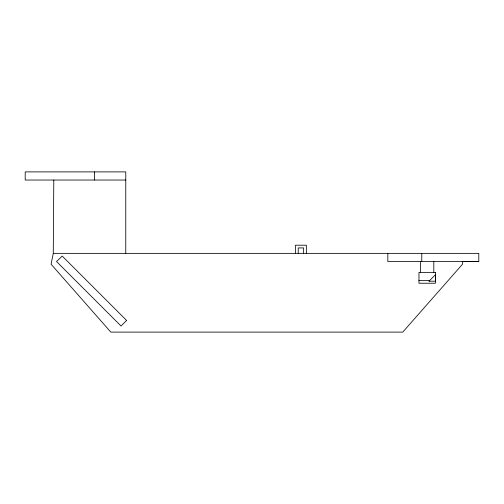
<?xml version="1.0" encoding="UTF-8"?>
<svg xmlns="http://www.w3.org/2000/svg" width="504" height="504" viewBox="0 0 504 504"><rect width="100%" height="100%" fill="white"/><g stroke="black" fill="none" stroke-linecap="round" stroke-linejoin="round"><path stroke-width="0.76" d="M462.508 261.507L462.508 264.222L402.759 332.111L110.83 332.111L51.087 264.222L53.273 253.361L53.802 180.035M429.213 280.948L435.443 274.718L435.443 281.194L428.967 281.194L429.641 280.514L418.963 280.514M125.767 180.035L25.2 180.035L25.2 171.889L125.767 171.889L125.767 253.361M53.273 253.361L478.8 253.361L478.8 261.507L387.828 261.507L387.828 253.361M462.099 261.481L478.8 261.507M433.812 261.507L433.812 272.368M421.772 253.361L421.772 261.507M420.594 261.507L420.594 272.368M306.356 253.361L306.356 245.209L295.495 245.209L295.495 253.361M303.641 253.361L303.641 247.924L298.211 247.924L298.211 253.361M94.538 171.889L94.538 180.035M126.605 320.45L121.036 326.025L56.517 261.507L62.225 256.076L126.605 320.456M435.443 272.368L418.963 272.368L418.963 283.229L435.443 283.229L435.443 272.368"/></g></svg>
